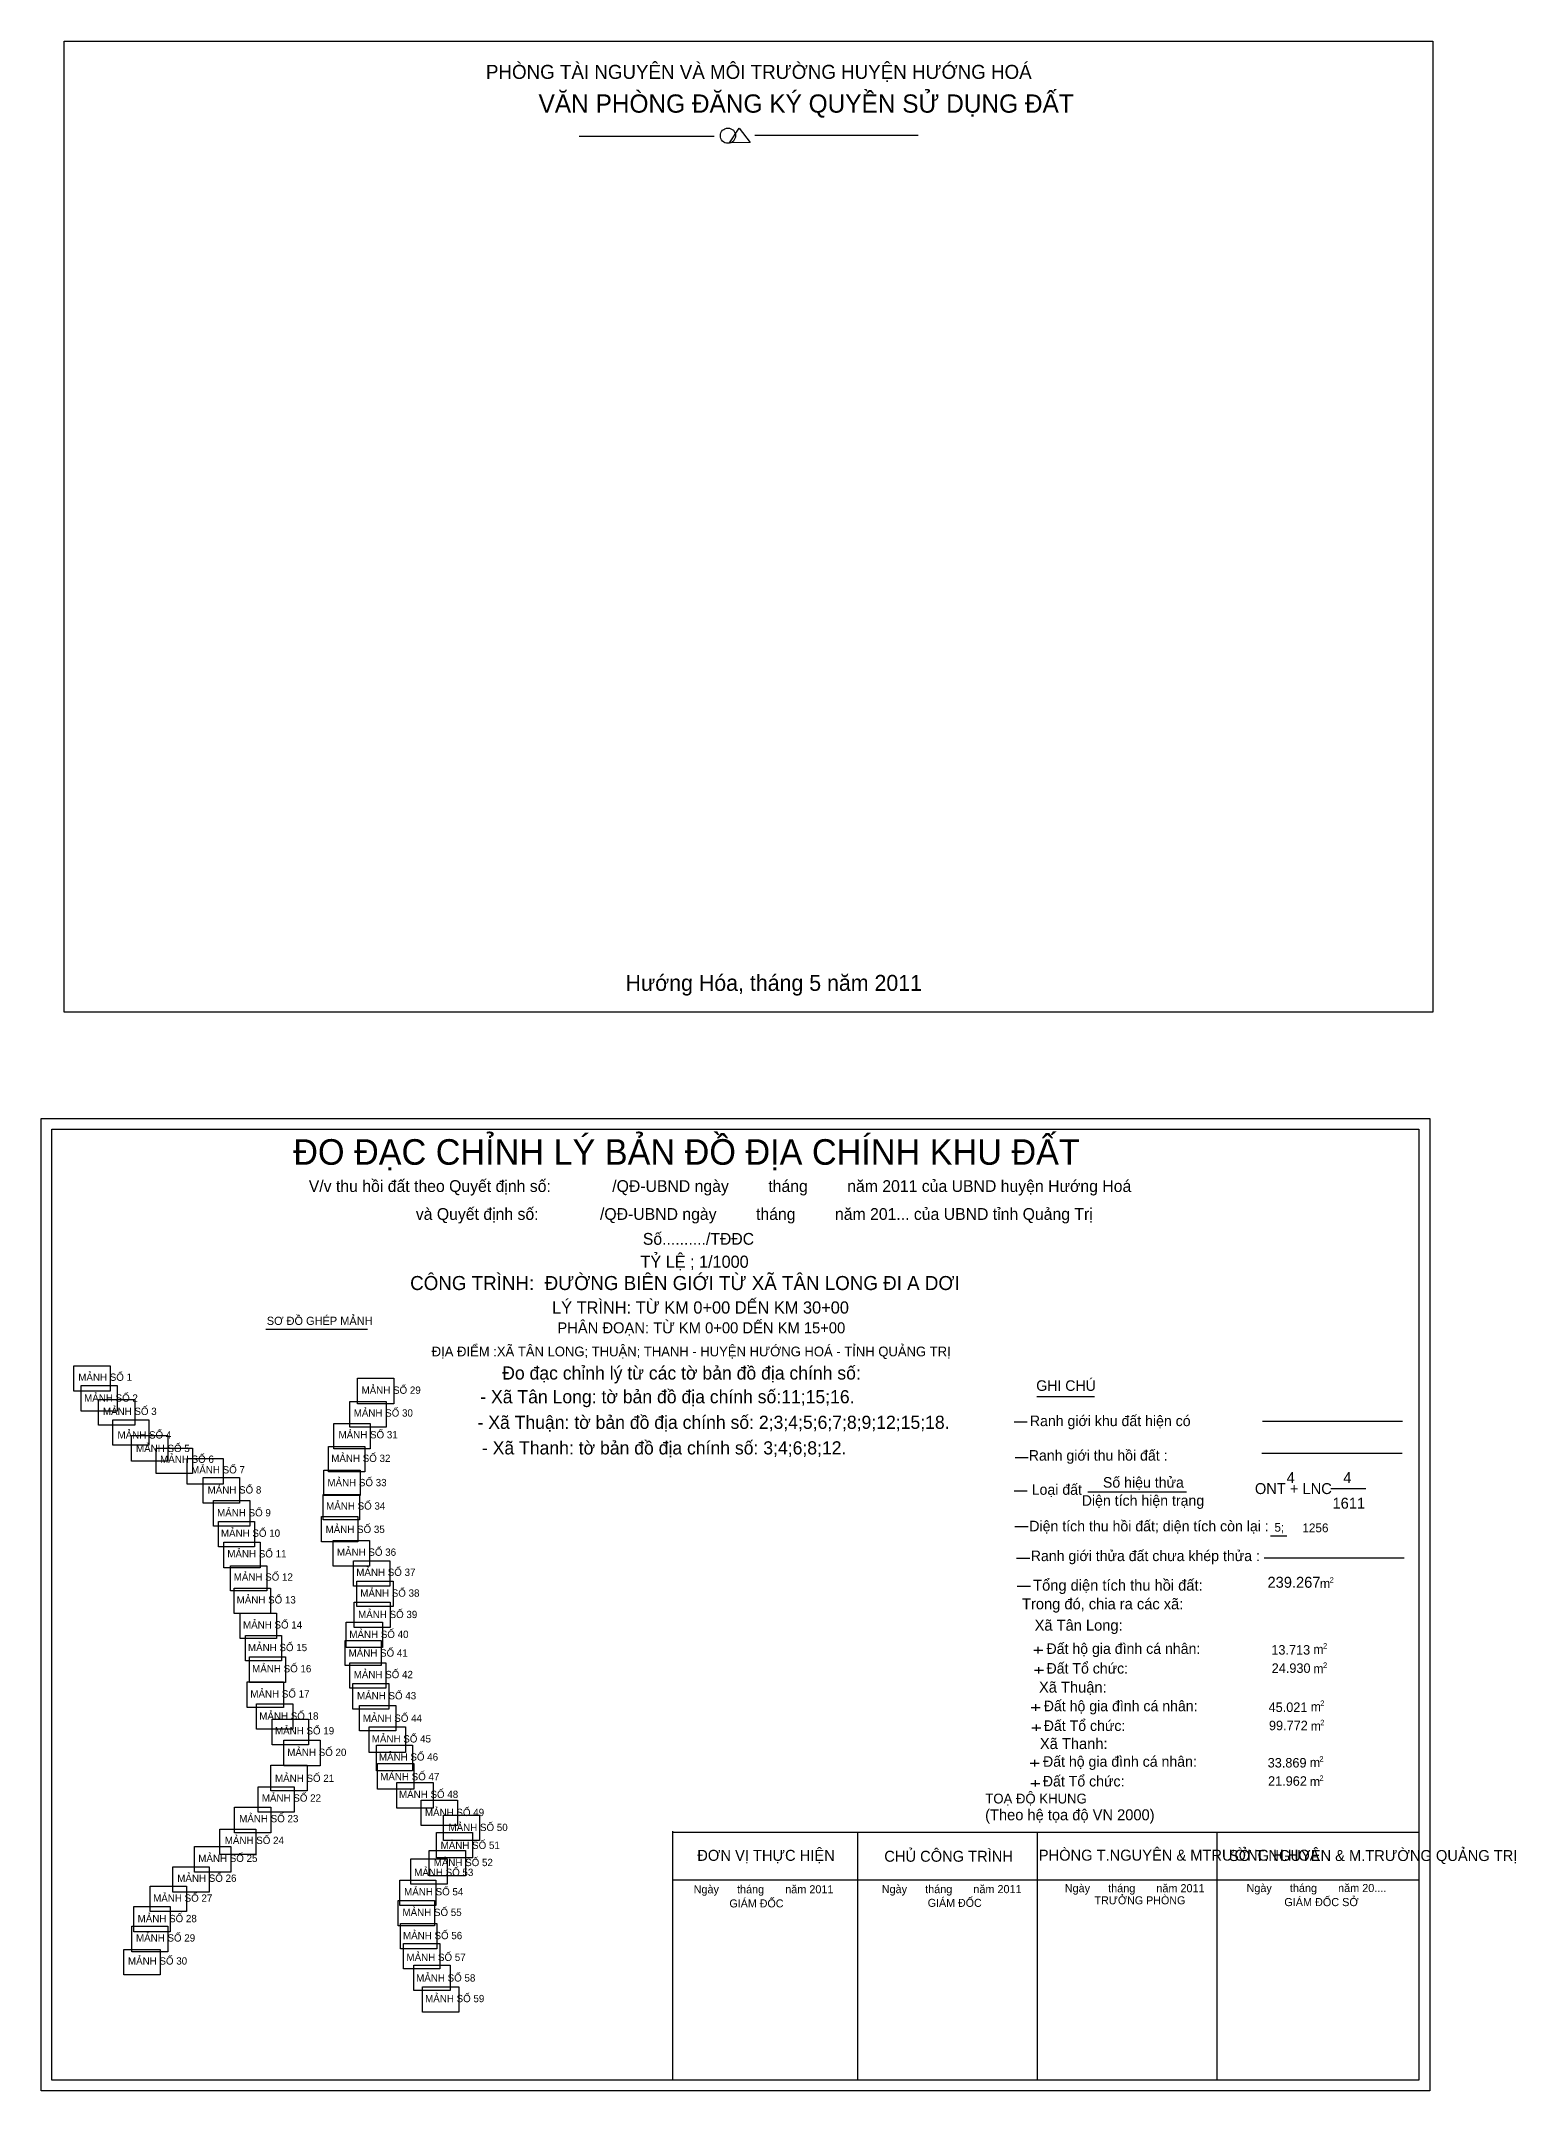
# Model space of a CAD drawing. Extents: x 553073 to 559223, y 1848083 to 1854477.
# Drawn here: x 553572 to 554380, y 1853354 to 1854477 of the extents above; entities that cross this region are included whole.
import ezdxf

# ---------------------------------------------------------------- set-up
doc = ezdxf.new("R2010")
doc.units = 0
for name, color, linetype in [('Level 1', 7, 'Continuous'), ('Level 4', 7, 'Continuous'), ('Level 5', 7, 'Continuous')]:
    doc.layers.add(name, color=color, linetype=linetype)

msp = doc.modelspace()

# ---------------------------------------------------------------- linework, layer by layer
at = {"layer": 'Level 4'}
msp.add_line((554245.2, 1853658.1), (554254.2, 1853658.1), dxfattribs=at)
for points in [[(553590, 1853737.4), (553590, 1853751.2), (553609.9, 1853751.2), (553609.9, 1853737.4)], [(553594, 1853726.4), (553594, 1853740.4), (553613.8, 1853740.4), (553613.8, 1853726.4)], [(553745.4, 1853730.4), (553745.4, 1853744.4), (553765.2, 1853744.4), (553765.2, 1853730.4)], [(553603.5, 1853718.8), (553603.5, 1853732.8), (553623.4, 1853732.8), (553623.4, 1853718.8)], [(553741.1, 1853717.7), (553741.1, 1853731.6), (553761, 1853731.6), (553761, 1853717.7)], [(553611.4, 1853707.7), (553611.4, 1853721.7), (553631.2, 1853721.7), (553631.2, 1853707.7)], [(553621.6, 1853699), (553621.6, 1853713), (553641.6, 1853713), (553641.6, 1853699)], [(553732.5, 1853705.7), (553732.5, 1853719.6), (553752.4, 1853719.6), (553752.4, 1853705.7)], [(553635.2, 1853692.3), (553635.2, 1853706.2), (553655, 1853706.2), (553655, 1853692.3)], [(553729.5, 1853693.1), (553729.5, 1853707), (553749.4, 1853707), (553749.4, 1853693.1)], [(553652.1, 1853686.4), (553652.1, 1853700.4), (553671.9, 1853700.4), (553671.9, 1853686.4)], [(553660.9, 1853676.1), (553660.9, 1853690), (553680.7, 1853690), (553680.7, 1853676.1)], [(553726.9, 1853680.2), (553726.9, 1853694.1), (553746.8, 1853694.1), (553746.8, 1853680.2)], [(553726.6, 1853666.9), (553726.6, 1853680.8), (553746.4, 1853680.8), (553746.4, 1853666.9)], [(553666.5, 1853663.4), (553666.5, 1853677.4), (553686.4, 1853677.4), (553686.4, 1853663.4)], [(553725.7, 1853654.9), (553725.7, 1853668.8), (553745.6, 1853668.8), (553745.6, 1853654.9)], [(553669.2, 1853652.2), (553669.2, 1853666), (553689, 1853666), (553689, 1853652.2)], [(553672.2, 1853640.7), (553672.2, 1853654.6), (553692, 1853654.6), (553692, 1853640.7)], [(553732.1, 1853641.6), (553732.1, 1853655.6), (553751.9, 1853655.6), (553751.9, 1853641.6)], [(553675.9, 1853628), (553675.9, 1853641.8), (553695.8, 1853641.8), (553695.8, 1853628)], [(553743.2, 1853630.6), (553743.2, 1853644.5), (553763.1, 1853644.5), (553763.1, 1853630.6)], [(553677.8, 1853615.6), (553677.8, 1853629.5), (553697.7, 1853629.5), (553697.7, 1853615.6)], [(553745.1, 1853619.5), (553745.1, 1853633.3), (553764.9, 1853633.3), (553764.9, 1853619.5)], [(553681.2, 1853601.9), (553681.2, 1853615.8), (553701.1, 1853615.8), (553701.1, 1853601.9)], [(553743.5, 1853607.9), (553743.5, 1853621.9), (553763.3, 1853621.9), (553763.3, 1853607.9)], [(553684, 1853589.7), (553684, 1853603.6), (553703.8, 1853603.6), (553703.8, 1853589.7)], [(553738.6, 1853587.1), (553738.6, 1853600.9), (553758.4, 1853600.9), (553758.4, 1853587.1)], [(553739.1, 1853597), (553739.1, 1853610.9), (553759, 1853610.9), (553759, 1853597)], [(553686.2, 1853577.9), (553686.2, 1853591.8), (553706, 1853591.8), (553706, 1853577.9)], [(553685, 1853564.2), (553685, 1853578.2), (553704.9, 1853578.2), (553704.9, 1853564.2)], [(553741.1, 1853574.7), (553741.1, 1853588.6), (553760.9, 1853588.6), (553760.9, 1853574.7)], [(553742.8, 1853563.3), (553742.8, 1853577.2), (553762.6, 1853577.2), (553762.6, 1853563.3)], [(553690.1, 1853552.2), (553690.1, 1853566.1), (553710, 1853566.1), (553710, 1853552.2)], [(553698.7, 1853543.8), (553698.7, 1853557.8), (553718.6, 1853557.8), (553718.6, 1853543.8)], [(553746.4, 1853551.3), (553746.4, 1853565.3), (553766.3, 1853565.3), (553766.3, 1853551.3)], [(553705.1, 1853532.3), (553705.1, 1853546.2), (553724.9, 1853546.2), (553724.9, 1853532.3)], [(553751.7, 1853539.6), (553751.7, 1853553.5), (553771.7, 1853553.5), (553771.7, 1853539.6)], [(553755.7, 1853529.5), (553755.7, 1853543.5), (553775.5, 1853543.5), (553775.5, 1853529.5)], [(553756.4, 1853519.5), (553756.4, 1853533.4), (553776.2, 1853533.4), (553776.2, 1853519.5)], [(553698, 1853518.5), (553698, 1853532.5), (553717.9, 1853532.5), (553717.9, 1853518.5)], [(553767, 1853509), (553767, 1853523), (553786.8, 1853523), (553786.8, 1853509)], [(553690.9, 1853506.8), (553690.9, 1853520.7), (553710.7, 1853520.7), (553710.7, 1853506.8)], [(553780.3, 1853499.6), (553780.3, 1853513.5), (553800.2, 1853513.5), (553800.2, 1853499.6)], [(553678.1, 1853495.6), (553678.1, 1853509.6), (553698, 1853509.6), (553698, 1853495.6)], [(553792.4, 1853491.3), (553792.4, 1853505.2), (553812.2, 1853505.2), (553812.2, 1853491.3)], [(553656.1, 1853474), (553656.1, 1853488), (553676, 1853488), (553676, 1853474)], [(553670, 1853483.7), (553670, 1853497.6), (553689.8, 1853497.6), (553689.8, 1853483.7)], [(553788.6, 1853481.8), (553788.6, 1853495.7), (553808.4, 1853495.7), (553808.4, 1853481.8)], [(553644.3, 1853463.1), (553644.3, 1853477), (553664.1, 1853477), (553664.1, 1853463.1)], [(553774.5, 1853467.4), (553774.5, 1853481.3), (553794.4, 1853481.3), (553794.4, 1853467.4)], [(553784.6, 1853472), (553784.6, 1853485.9), (553804.5, 1853485.9), (553804.5, 1853472)], [(553631.9, 1853452.4), (553631.9, 1853466.4), (553651.8, 1853466.4), (553651.8, 1853452.4)], [(553768.5, 1853455.7), (553768.5, 1853469.7), (553788.3, 1853469.7), (553788.3, 1853455.7)], [(553623, 1853441.4), (553623, 1853455.2), (553642.9, 1853455.2), (553642.9, 1853441.4)], [(553767.7, 1853444.6), (553767.7, 1853458.5), (553787.6, 1853458.5), (553787.6, 1853444.6)], [(553621.8, 1853430.4), (553621.8, 1853444.4), (553641.6, 1853444.4), (553641.6, 1853430.4)], [(553768.9, 1853432), (553768.9, 1853445.9), (553788.8, 1853445.9), (553788.8, 1853432)], [(553617.5, 1853417.8), (553617.5, 1853431.6), (553637.4, 1853431.6), (553637.4, 1853417.8)], [(553770.5, 1853421), (553770.5, 1853434.9), (553790.4, 1853434.9), (553790.4, 1853421)], [(553776.2, 1853409.2), (553776.2, 1853423.1), (553796.2, 1853423.1), (553796.2, 1853409.2)], [(553781, 1853397.3), (553781, 1853411.3), (553800.8, 1853411.3), (553800.8, 1853397.3)]]:
    msp.add_lwpolyline(points, close=True, dxfattribs=at)
at = {"layer": 'Level 5'}
for p, q in [((553866.8, 1854424.4), (553940.7, 1854424.4)), ((553949, 1854420.8), (553954.4, 1854428.8)), ((553960.3, 1854421), (553949, 1854420.8)), ((553954.4, 1854428.8), (553960.3, 1854421)), ((553963, 1854425), (554052.4, 1854425)), ((553695.1, 1853771.3), (553750.8, 1853771.3)), ((554117.3, 1853734.5), (554148.8, 1853734.5)), ((554112.1, 1853720.4), (554104.9, 1853720.4)), ((554240.8, 1853720.9), (554317.5, 1853720.9)), ((554240.5, 1853703.4), (554317.3, 1853703.4)), ((554112.6, 1853700.9), (554105.4, 1853700.9)), ((554112.1, 1853682.6), (554104.9, 1853682.6)), ((554145.2, 1853682.3), (554199.2, 1853682.3)), ((554278.3, 1853684), (554297.5, 1853684)), ((554112.5, 1853663.1), (554105.3, 1853663.1)), ((554113.4, 1853645.7), (554106.2, 1853645.7)), ((554241.8, 1853646.1), (554318.5, 1853646.1)), ((554113.8, 1853630.4), (554106.6, 1853630.4)), ((554115.7, 1853595.6), (554120.6, 1853595.6)), ((554117.9, 1853597.3), (554117.9, 1853593.8)), ((554116.1, 1853584.5), (554121, 1853584.5)), ((554118.3, 1853586.3), (554118.3, 1853582.7)), ((554114.2, 1853564.2), (554119.1, 1853564.2)), ((554116.5, 1853565.9), (554116.5, 1853562.4)), ((554114.6, 1853553.1), (554119.5, 1853553.1)), ((554116.9, 1853554.9), (554116.9, 1853551.3)), ((554113.7, 1853533.7), (554118.6, 1853533.7)), ((554116, 1853535.5), (554116, 1853531.9)), ((554114.1, 1853522.6), (554119, 1853522.6)), ((554116.4, 1853524.4), (554116.4, 1853520.9)), ((553917.9, 1853496.5), (553917.9, 1853360.2)), ((554326.1, 1853495.7), (553917.9, 1853495.7)), ((554019.2, 1853495.7), (554019.2, 1853360.2)), ((554117.5, 1853495.7), (554117.5, 1853360.2)), ((554215.8, 1853495.7), (554215.8, 1853360.2)), ((554326.1, 1853469.6), (553917.9, 1853469.6))]:
    msp.add_line(p, q, dxfattribs=at)
for points in [[(554334.1, 1853944.8), (553584.7, 1853944.8), (553584.7, 1854476.5), (554334.1, 1854476.5)], [(554332.4, 1853354.2), (553572.1, 1853354.2), (553572.1, 1853886.7), (554332.4, 1853886.7)], [(554326.4, 1853360.2), (553578.1, 1853360.2), (553578.1, 1853880.7), (554326.4, 1853880.7)]]:
    msp.add_lwpolyline(points, close=True, dxfattribs=at)
msp.add_circle((553948.2, 1854424.7), 4.17, dxfattribs=at)

# ---------------------------------------------------------------- texts
at = {"layer": 'Level 1'}
for s, height, p in [('2', 3, (554277.6, 1853632.5)), ('m', 5, (554272.3, 1853629.6)), ('m', 5, (554268.7, 1853593.5)), ('2', 3, (554274, 1853596.4)), ('2', 3, (554274, 1853585.8)), ('m', 5, (554268.7, 1853582.9)), ('2', 3, (554272.5, 1853565)), ('m', 5, (554267.3, 1853562.1)), ('m', 5, (554267.3, 1853551.5)), ('2', 3, (554272.5, 1853554.4)), ('m', 5, (554266.8, 1853531.6)), ('2', 3, (554272, 1853534.5)), ('m', 5, (554266.8, 1853521.1)), ('2', 3, (554272, 1853524))]:
    msp.add_text(s, height=height, dxfattribs=at).set_placement(p)
at = {"layer": 'Level 4'}
for s, p in [('MẢNH SỐ 1', (553592.5, 1853743)), ('MẢNH SỐ 2', (553595.7, 1853731.6)), ('MẢNH SỐ 29', (553747.6, 1853735.9)), ('MẢNH SỐ 3', (553606, 1853724.3)), ('MẢNH SỐ 30', (553743.3, 1853723.4)), ('MẢNH SỐ 4', (553614, 1853711.4)), ('MẢNH SỐ 31', (553735, 1853711.5)), ('MẢNH SỐ 5', (553624.1, 1853704)), ('MẢNH SỐ 6', (553637.3, 1853698.1)), ('MẢNH SỐ 32', (553731, 1853698.6)), ('MẢNH SỐ 7', (553654.3, 1853692.3)), ('MẢNH SỐ 33', (553728.9, 1853685.3)), ('MẢNH SỐ 8', (553663.3, 1853681.3)), ('MẢNH SỐ 9', (553668.5, 1853668.8)), ('MẢNH SỐ 34', (553728.2, 1853672.5)), ('MẢNH SỐ 10', (553670.6, 1853657.6)), ('MẢNH SỐ 35', (553727.9, 1853659.7)), ('MẢNH SỐ 11', (553674.1, 1853646.3)), ('MẢNH SỐ 36', (553734.1, 1853647.2)), ('MẢNH SỐ 12', (553677.6, 1853633.6)), ('MẢNH SỐ 37', (553744.7, 1853636.2)), ('MẢNH SỐ 13', (553679.2, 1853621.1)), ('MẢNH SỐ 38', (553746.9, 1853624.8)), ('MẢNH SỐ 14', (553682.7, 1853607.4)), ('MẢNH SỐ 39', (553745.7, 1853613.1)), ('MẢNH SỐ 15', (553685.4, 1853595)), ('MẢNH SỐ 40', (553740.9, 1853602.2)), ('MẢNH SỐ 41', (553740.5, 1853592)), ('MẢNH SỐ 16', (553687.7, 1853583.4)), ('MẢNH SỐ 42', (553743.3, 1853580.2)), ('MẢNH SỐ 17', (553686.7, 1853569.6)), ('MẢNH SỐ 43', (553745.1, 1853568.6)), ('MẢNH SỐ 18', (553691.6, 1853557.5)), ('MẢNH SỐ 44', (553748.3, 1853556.3)), ('MẢNH SỐ 19', (553700.2, 1853549.4)), ('MẢNH SỐ 45', (553753.2, 1853545)), ('MẢNH SỐ 20', (553706.9, 1853537.6)), ('MẢNH SỐ 46', (553757.1, 1853535.1)), ('MẢNH SỐ 21', (553700.2, 1853523.4)), ('MẢNH SỐ 47', (553757.8, 1853524.3)), ('MẢNH SỐ 22', (553693, 1853512.6)), ('MẢNH SỐ 48', (553768.1, 1853514.6)), ('MẢNH SỐ 23', (553680.6, 1853501.3)), ('MẢNH SỐ 49', (553782.3, 1853504.7)), ('MẢNH SỐ 50', (553795.2, 1853496.5)), ('MẢNH SỐ 24', (553672.7, 1853489.4)), ('MẢNH SỐ 51', (553790.9, 1853486.7)), ('MẢNH SỐ 25', (553658.2, 1853479.6)), ('MẢNH SỐ 53', (553776.4, 1853471.9)), ('MẢNH SỐ 52', (553787.1, 1853477.3)), ('MẢNH SỐ 26', (553646.7, 1853468.7)), ('MẢNH SỐ 54', (553770.9, 1853461.3)), ('MẢNH SỐ 27', (553633.5, 1853457.8)), ('MẢNH SỐ 55', (553770, 1853450)), ('MẢNH SỐ 28', (553625, 1853446.6)), ('MẢNH SỐ 29', (553624.1, 1853436)), ('MẢNH SỐ 56', (553770.3, 1853437.3)), ('MẢNH SỐ 30', (553619.7, 1853423.4)), ('MẢNH SỐ 57', (553772.2, 1853425.4)), ('MẢNH SỐ 58', (553777.5, 1853414.1)), ('MẢNH SỐ 59', (553782.4, 1853402.8))]:
    msp.add_text(s, height=4, dxfattribs=at).set_placement(p)
for s, p in [('Đo đạc chỉnh lý từ các tờ bản đồ địa chính số:', (553824.6, 1853743.7)), ('- Xã Tân Long: tờ bản đồ địa chính số:11;15;16.', (553812.6, 1853730.7)), ('- Xã Thuận: tờ bản đồ địa chính số: 2;3;4;5;6;7;8;9;12;15;18.', (553811.1, 1853716.7)), ('- Xã Thanh: tờ bản đồ địa chính số: 3;4;6;8;12.', (553813.5, 1853702.7))]:
    msp.add_text(s, height=7.2, rotation=0, dxfattribs=at).set_placement(p)
at = {"layer": 'Level 5'}
for s, height, p in [('PHÒNG TÀI NGUYÊN VÀ MÔI TRƯỜNG HUYỆN HƯỚNG HOÁ', 7.68, (553815.7, 1854455.8)), ('VĂN PHÒNG ĐĂNG KÝ QUYỀN SỬ DỤNG ĐẤT', 10, (553844.5, 1854437.3)), ('Hướng Hóa, tháng 5 năm 2011', 8.74, (553892.1, 1853956.5)), ('ĐO ĐẠC CHỈNH LÝ BẢN ĐỒ ĐỊA CHÍNH KHU ĐẤT', 14, (553710.2, 1853861.3)), (' V/v thu hồi đất theo Quyết định số:              /QĐ-UBND ngày         tháng         năm 2011 của UBND huyện Hướng Hoá', 6.46, (553716.3, 1853846.4)), ('và Quyết định số:              /QĐ-UBND ngày         tháng         năm 201... của UBND tỉnh Quảng Trị', 6.46, (553777.3, 1853831.1)), ('TỶ LỆ ; 1/1000', 6.64, (553900.3, 1853804.9)), ('CÔNG TRÌNH:  ĐƯỜNG BIÊN GIỚI TỪ XÃ TÂN LONG ĐI A DƠI', 7.684, (553774.2, 1853792.7)), ('LÝ TRÌNH: TỪ KM 0+00 DẾN KM 30+00', 6.701, (553851.9, 1853779.8)), ('PHÂN ĐOẠN: TỪ KM 0+00 DẾN KM 15+00', 6.036, (553854.8, 1853769)), ('ĐỊA ĐIỂM :XÃ TÂN LONG; THUẬN; THANH - HUYỆN HƯỚNG HOÁ - TỈNH QUẢNG TRỊ', 5.336, (553786, 1853756.4)), ('Ranh giới khu đất hiện có', 5.78, (554113.5, 1853718.2)), ('Ranh giới thu hồi đất :', 5.78, (554112.9, 1853699.3)), ('4', 6, (554254.1, 1853687)), ('4', 6, (554285.1, 1853687)), ('Diện tích hiện trạng', 5.78, (554141.9, 1853674.6)), ('ONT + LNC', 6, (554236.7, 1853681)), ('1611', 6, (554279.2, 1853673)), ('5;', 4.8, (554247.4, 1853660.4)), ('1256', 4.8, (554262.7, 1853660.1)), ('Ranh giới thửa đất chưa khép thửa :', 5.78, (554114, 1853644.3)), ('Tổng diện tích thu hồi đất:', 6, (554115.3, 1853628.1)), ('239.267', 6, (554243.6, 1853629.7)), ('Trong đó, chia ra các xã:', 6, (554109.2, 1853617.9)), ('Xã Tân Long:', 6, (554116.1, 1853606.2)), ('Đất Tổ chức:', 5.78, (554122.6, 1853582.7)), ('Đất hộ gia đình cá nhân:', 5.78, (554122.6, 1853593.5)), ('13.713', 5.2, (554245.7, 1853593.1)), ('Xã Thuận:', 6, (554118.5, 1853572.3)), ('24.930', 5.2, (554245.9, 1853583.1)), ('Đất hộ gia đình cá nhân:', 5.78, (554121.1, 1853562.1)), ('45.021', 5.2, (554244.2, 1853561.7)), ('Đất Tổ chức:', 5.78, (554121.1, 1853551.3)), ('99.772', 5.2, (554244.4, 1853551.7)), ('Xã Thanh:', 6, (554119, 1853541.4)), ('Đất hộ gia đình cá nhân:', 5.78, (554120.7, 1853531.7)), ('33.869', 5.2, (554243.7, 1853531.3)), ('Đất Tổ chức:', 5.78, (554120.6, 1853520.9)), ('21.962', 5.2, (554243.9, 1853521.3)), ('TOẠ ĐỘ KHUNG', 5.38, (554089.1, 1853511.6)), ('(Theo hệ tọa độ VN 2000)', 6, (554089, 1853502.4)), ('ĐƠN VỊ THỰC HIỆN', 6, (553931.4, 1853480.2)), ('PHÒNG T.NGUYÊN & MTRƯỜNG H.HOÁ', 6, (554118.4, 1853480.3)), ('SỞ T.NGUYÊN & M.TRƯỜNG QUẢNG TRỊ', 6, (554222.5, 1853480.1)), ('CHỦ CÔNG TRÌNH', 6, (554033.8, 1853479.7)), ('Ngày      tháng       năm 2011', 4.44, (553929.4, 1853462.4)), ('Ngày      tháng       năm 2011', 4.44, (554032.4, 1853462.5)), ('Ngày      tháng       năm 2011', 4.44, (554132.6, 1853463)), ('Ngày      tháng       năm 20....', 4.44, (554232.1, 1853463.1)), ('GIÁM ĐỐC', 4.38, (553949, 1853454.7)), ('GIÁM ĐỐC', 4.37, (554057.6, 1853455)), ('TRƯỞNG PHÒNG', 4.38, (554148.9, 1853456.4)), ('GIÁM ĐỐC SỞ', 4.44, (554252.8, 1853455.4))]:
    msp.add_text(s, height=height, dxfattribs=at).set_placement(p)
for s, height, p in [('Số........../TĐĐC', 6.455, (553901.6, 1853817.5)), ('SƠ ĐỒ GHÉP MẢNH', 4.495, (553695.7, 1853773.6)), ('GHI CHÚ', 5.78, (554117, 1853737.5)), ('Số hiệu thửa', 5.784, (554153.5, 1853684.5)), ('Loại đất', 5.78, (554114.5, 1853680.6)), ('Diện tích thu hồi đất; diện tích còn lại :', 5.782, (554113.2, 1853660.6))]:
    msp.add_text(s, height=height, rotation=360, dxfattribs=at).set_placement(p)

doc.saveas('drawing.dxf')
